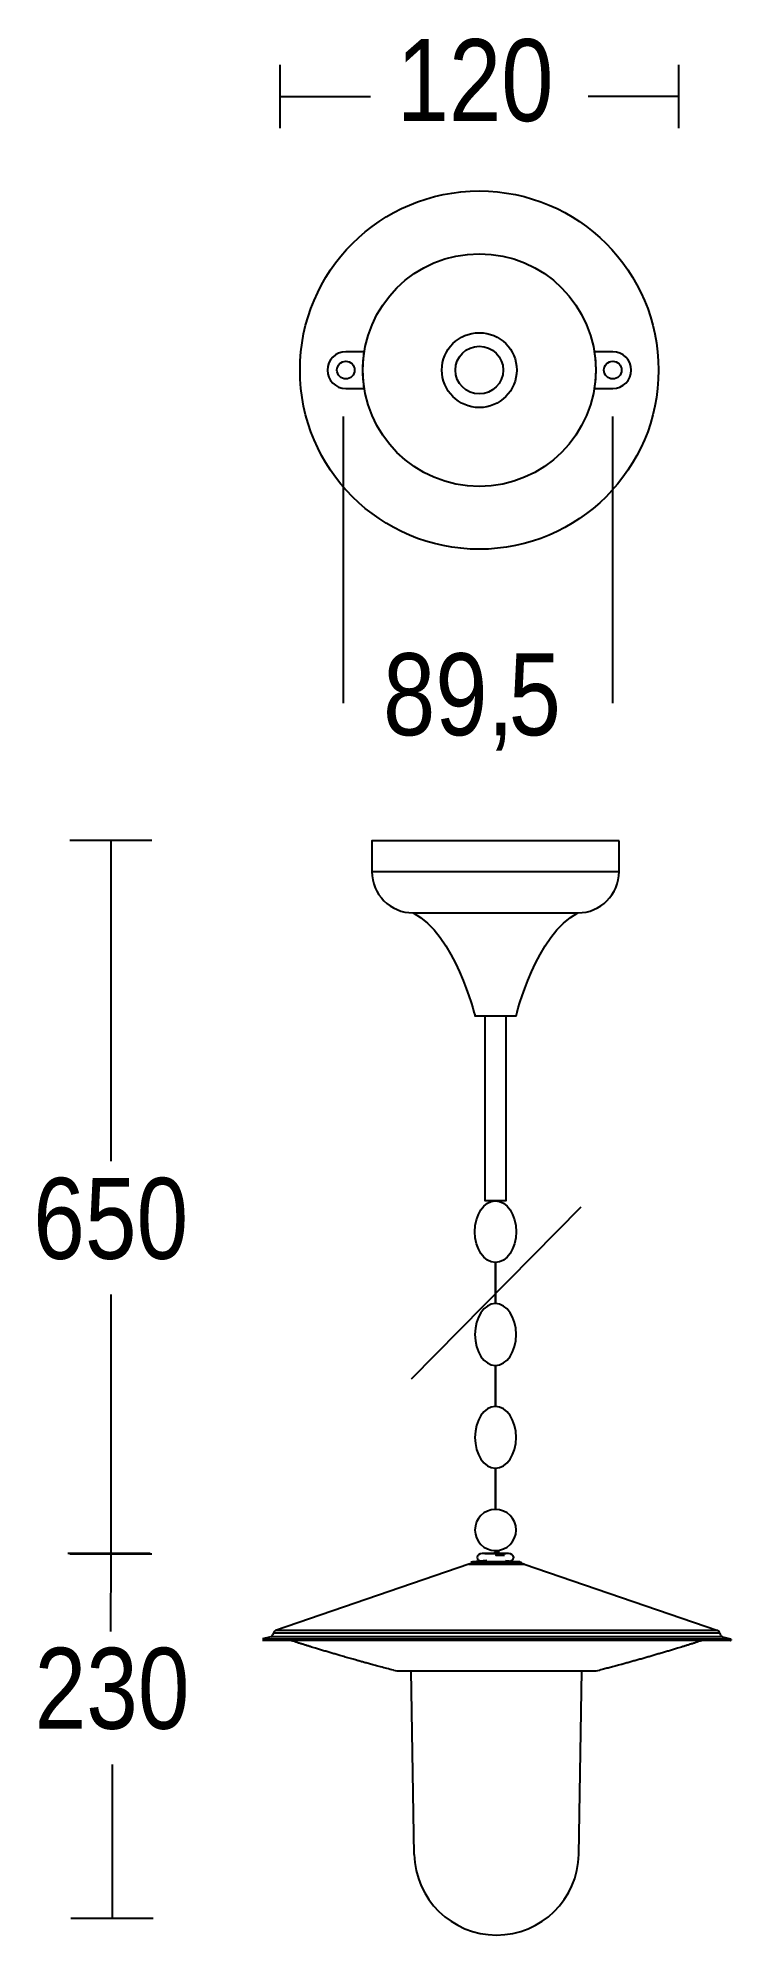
# Model space of a CAD drawing. Extents: x 16 to 101, y 20 to 255.
import ezdxf

# ---------------------------------------------------------------- set-up
doc = ezdxf.new("R2010")
doc.units = 0
doc.layers.add('LIVELLO_1', color=160, linetype='Continuous')
doc.styles.add('STD', font='txt')

# ---------------------------------------------------------------- blocks, each defined once
blk = doc.blocks.new('AI9-BLK1')
at = {"layer": 'LIVELLO_1', "color": 7}
for p, q in [((-15.75, 105.54), (-15.75, 113.39)), ((33.51, 113.39), (33.51, 105.54)), ((-15.75, 109.46), (-4.57, 109.46)), ((33.51, 109.46), (22.33, 109.46)), ((-7.9, 34.41), (-7.9, 69.87)), ((25.36, 69.87), (25.36, 34.41)), ((-41.75, 17.5), (-31.58, 17.5)), ((-36.67, 17.5), (-36.67, -22.24)), ((-4.39, 13.59), (26.15, 13.59)), ((0.5, -49.16), (21.46, -27.89)), ((-36.67, -38.73), (-36.67, -70.83)), ((-41.97, -70.71), (-31.8, -70.71)), ((-41.75, -70.81), (-31.58, -70.81)), ((-36.67, -70.83), (-36.72, -80.39)), ((7.58, -72.08), (-16.33, -80.3)), ((7.58, -72.08), (14.44, -72.08)), ((7.83, -71.78), (13.84, -71.78)), ((14.07, -71.95), (7.89, -71.95)), ((9.82, -71.61), (8.05, -71.78)), ((13.91, -71.78), (8.05, -71.78)), ((8.84, -71.87), (12.13, -71.87)), ((10.77, -70.54), (10.89, -70.54)), ((10.89, -70.54), (11.02, -70.54)), ((10.94, -70.96), (11.16, -70.96)), ((11.02, -70.54), (11.38, -70.54)), ((11.16, -70.96), (11.38, -70.96)), ((11.38, -70.96), (12, -70.96)), ((13.19, -71.87), (12.13, -71.87)), ((12.14, -71.61), (13.91, -71.78)), ((14.44, -72.08), (38.36, -80.3)), ((-16.9, -81.05), (-17.93, -81.33)), ((-17.93, -81.33), (39.95, -81.33)), ((39.94, -81.53), (-17.91, -81.53)), ((38.93, -81.05), (-16.9, -81.05)), ((-16.57, -80.57), (-16.63, -80.78)), ((-16.57, -80.57), (38.6, -80.57)), ((38.36, -80.3), (-16.33, -80.3)), ((38.6, -80.57), (38.66, -80.78)), ((38.93, -81.05), (39.95, -81.33)), ((40, -81.38), (40, -81.47)), ((-0.86, -85.28), (22.89, -85.28)), ((0.85, -107.97), (0.46, -85.28)), ((21.18, -107.97), (21.57, -85.28)), ((-36.51, -96.86), (-36.51, -115.86)), ((-41.6, -115.85), (-31.42, -115.85))]:
    blk.add_line(p, q, dxfattribs=at)
blk.add_lwpolyline([(9.61, -4.23), (12.16, -4.23), (12.16, -27.13), (9.61, -27.13)], close=True, dxfattribs=at)
for points in [[(13.58, -71.89), (10.92, -71.89), (8.27, -71.89)], [(12.18, -70.78), (10.86, -70.78), (9.55, -70.78)]]:
    blk.add_lwpolyline(points, dxfattribs=at)
for centre, radius in [((8.88, 75.63), 22.16), ((8.88, 75.63), 14.39), ((8.88, 75.63), 4.63), ((8.88, 75.63), 2.95), ((-7.62, 75.63), 1.09), ((25.38, 75.63), 1.09)]:
    blk.add_circle(centre, radius, dxfattribs=at)
for centre, major_axis, ratio in [((10.88, -30.95), (0, 3.82), 0.66766), ((8.84, -71.87), (-0.0035, -0.0103), 0.891091)]:
    blk.add_ellipse(centre, major_axis=major_axis, ratio=ratio, dxfattribs=at)
for points, knots in [([(-9.89, 75.63), (-9.89, 76.89), (-8.88, 77.9), (-7.62, 77.9), (-7.62, 77.9), (-5.33, 77.9), (-5.33, 77.9), (-5.45, 77.16), (-5.51, 76.4), (-5.51, 75.63), (-5.51, 74.86), (-5.45, 74.1), (-5.33, 73.36), (-5.33, 73.36), (-7.62, 73.36), (-7.62, 73.36), (-8.88, 73.36), (-9.89, 74.38), (-9.89, 75.63)], [0, 0, 0, 0, 1, 1, 1, 2, 2, 2, 3, 3, 3, 4, 4, 4, 5, 5, 5, 6, 6, 6, 6]), ([(27.65, 75.63), (27.65, 74.38), (26.64, 73.36), (25.38, 73.36), (25.38, 73.36), (23.09, 73.36), (23.09, 73.36), (23.21, 74.1), (23.27, 74.86), (23.27, 75.63), (23.27, 76.4), (23.21, 77.16), (23.09, 77.9), (23.09, 77.9), (25.38, 77.9), (25.38, 77.9), (26.64, 77.9), (27.65, 76.89), (27.65, 75.63)], [0, 0, 0, 0, 1, 1, 1, 2, 2, 2, 3, 3, 3, 4, 4, 4, 5, 5, 5, 6, 6, 6, 6]), ([(26.15, 17.4), (26.15, 17.4), (26.15, 13.59), (26.15, 13.59), (26.15, 10.77), (23.87, 8.49), (21.06, 8.49), (21.06, 8.49), (0.7, 8.49), (0.7, 8.49), (-2.11, 8.49), (-4.39, 10.77), (-4.39, 13.59), (-4.39, 13.59), (-4.39, 17.4), (-4.39, 17.4), (-4.39, 17.4), (26.15, 17.4), (26.15, 17.4)], [0, 0, 0, 0, 1, 1, 1, 2, 2, 2, 3, 3, 3, 4, 4, 4, 5, 5, 5, 6, 6, 6, 6]), ([(0.7, 8.49), (5.79, 5.95), (8.34, -4.23), (8.34, -4.23), (8.34, -4.23), (13.43, -4.23), (13.43, -4.23), (13.43, -4.23), (15.97, 5.95), (21.06, 8.49)], [0, 0, 0, 0, 1, 1, 1, 2, 2, 2, 3, 3, 3, 3]), ([(10.88, -34.76), (10.88, -34.76), (10.88, -39.85), (10.88, -39.85), (12.29, -39.85), (13.43, -41.57), (13.43, -43.67), (13.43, -45.78), (12.29, -47.49), (10.88, -47.49), (9.47, -47.49), (8.34, -45.78), (8.34, -43.67), (8.34, -41.57), (9.47, -39.85), (10.88, -39.85), (10.88, -39.85), (10.88, -34.76), (10.88, -34.76)], [0, 0, 0, 0, 1, 1, 1, 2, 2, 2, 3, 3, 3, 4, 4, 4, 5, 5, 5, 6, 6, 6, 6]), ([(10.88, -47.49), (10.88, -47.49), (10.88, -52.58), (10.88, -52.58), (12.29, -52.58), (13.43, -54.29), (13.43, -56.4), (13.43, -58.5), (12.29, -60.21), (10.88, -60.21), (9.47, -60.21), (8.34, -58.5), (8.34, -56.4), (8.34, -54.29), (9.47, -52.58), (10.88, -52.58), (10.88, -52.58), (10.88, -47.49), (10.88, -47.49)], [0, 0, 0, 0, 1, 1, 1, 2, 2, 2, 3, 3, 3, 4, 4, 4, 5, 5, 5, 6, 6, 6, 6]), ([(10.88, -60.21), (10.88, -60.21), (10.88, -65.3), (10.88, -65.3), (12.29, -65.3), (13.43, -66.44), (13.43, -67.85), (13.43, -69.25), (12.29, -70.39), (10.88, -70.39), (9.47, -70.39), (8.34, -69.25), (8.34, -67.85), (8.34, -66.44), (9.47, -65.3), (10.88, -65.3), (10.88, -65.3), (10.88, -60.21), (10.88, -60.21)], [0, 0, 0, 0, 1, 1, 1, 2, 2, 2, 3, 3, 3, 4, 4, 4, 5, 5, 5, 6, 6, 6, 6]), ([(10.86, -71.73), (10.86, -71.73), (9.25, -71.73), (9.25, -71.73), (8.89, -71.73), (8.6, -71.51), (8.6, -71.25), (8.6, -70.98), (8.89, -70.77), (9.25, -70.77), (9.25, -70.77), (10.86, -70.77), (10.86, -70.77), (10.86, -70.77), (12.47, -70.77), (12.47, -70.77), (12.84, -70.77), (13.13, -70.98), (13.13, -71.25), (13.13, -71.51), (12.84, -71.73), (12.47, -71.73), (12.47, -71.73), (10.86, -71.73), (10.86, -71.73)], [0, 0, 0, 0, 1, 1, 1, 2, 2, 2, 3, 3, 3, 4, 4, 4, 5, 5, 5, 6, 6, 6, 7, 7, 7, 8, 8, 8, 8]), ([(10.77, -70.54), (10.77, -70.54), (10.77, -70.54), (10.77, -70.54), (10.77, -70.54), (10.77, -70.55), (10.77, -70.55), (10.77, -70.55), (10.77, -70.55), (10.77, -70.54)], [0, 0, 0, 0, 1, 1, 1, 2, 2, 2, 3, 3, 3, 3]), ([(10.9, -70.54), (10.9, -70.54), (10.89, -70.54), (10.89, -70.54), (10.89, -70.54), (10.89, -70.55), (10.89, -70.55), (10.89, -70.55), (10.9, -70.55), (10.9, -70.54)], [0, 0, 0, 0, 1, 1, 1, 2, 2, 2, 3, 3, 3, 3]), ([(10.95, -70.96), (10.95, -70.96), (10.94, -70.96), (10.94, -70.96), (10.94, -70.96), (10.94, -70.96), (10.94, -70.96), (10.95, -70.96), (10.95, -70.96), (10.95, -70.96)], [0, 0, 0, 0, 1, 1, 1, 2, 2, 2, 3, 3, 3, 3]), ([(11.16, -70.96), (11.16, -70.96), (11.16, -70.96), (11.16, -70.96), (11.16, -70.96), (11.16, -70.96), (11.16, -70.96), (11.16, -70.96), (11.16, -70.96), (11.16, -70.96)], [0, 0, 0, 0, 1, 1, 1, 2, 2, 2, 3, 3, 3, 3]), ([(-0.1, -74.73), (-0.1, -74.73), (-0.1, -74.73), (-0.11, -74.73), (-0.11, -74.73), (-0.11, -74.73), (-0.11, -74.73), (-0.11, -74.72), (-0.11, -74.71), (-0.11, -74.71), (-0.1, -74.71), (-0.1, -74.72), (-0.1, -74.73)], [0, 0, 0, 0, 1, 1, 1, 2, 2, 2, 3, 3, 3, 4, 4, 4, 4]), ([(-1.74, -85.18), (-2, -85.12), (-2.27, -85.05), (-2.53, -84.99), (-2.8, -84.92), (-3.06, -84.85), (-3.33, -84.78), (-3.44, -84.75), (-3.54, -84.72), (-3.65, -84.7), (-3.76, -84.67), (-3.86, -84.64), (-3.96, -84.61), (-4.06, -84.59), (-4.16, -84.56), (-4.26, -84.53), (-4.35, -84.5), (-4.45, -84.48), (-4.55, -84.45), (-4.64, -84.42), (-4.73, -84.4), (-4.83, -84.37), (-4.92, -84.35), (-5.01, -84.32), (-5.11, -84.3), (-5.26, -84.25), (-5.41, -84.21), (-5.55, -84.17), (-5.7, -84.13), (-5.85, -84.09), (-5.99, -84.05), (-6.14, -84.01), (-6.28, -83.97), (-6.42, -83.93), (-6.53, -83.9), (-6.63, -83.87), (-6.73, -83.84), (-6.84, -83.81), (-6.94, -83.78), (-7.05, -83.75), (-7.15, -83.72), (-7.26, -83.69), (-7.36, -83.66), (-7.47, -83.63), (-7.58, -83.6), (-7.68, -83.56), (-7.8, -83.53), (-7.9, -83.5), (-8.02, -83.47), (-8.13, -83.44), (-8.24, -83.4), (-8.35, -83.37), (-8.52, -83.32), (-8.68, -83.27), (-8.85, -83.22), (-9.02, -83.18), (-9.18, -83.12), (-9.36, -83.08), (-9.52, -83.03), (-9.69, -82.98), (-9.86, -82.93), (-10.02, -82.88), (-10.19, -82.83), (-10.36, -82.78), (-10.52, -82.73), (-10.69, -82.68), (-10.86, -82.62), (-11.02, -82.58), (-11.19, -82.53), (-11.36, -82.48), (-11.47, -82.44), (-11.58, -82.41), (-11.69, -82.37), (-11.8, -82.34), (-11.92, -82.31), (-12.03, -82.27), (-12.15, -82.23), (-12.26, -82.2), (-12.38, -82.16), (-12.5, -82.13), (-12.62, -82.09), (-12.74, -82.05), (-12.86, -82.01), (-12.98, -81.97), (-13.1, -81.94), (-13.22, -81.9), (-13.34, -81.86), (-13.45, -81.83), (-13.57, -81.79), (-13.69, -81.75), (-13.8, -81.72), (-13.91, -81.68), (-14.02, -81.64), (-14.14, -81.61), (-14.15, -81.6), (-14.17, -81.6), (-14.19, -81.59), (-14.21, -81.58), (-14.23, -81.58), (-14.24, -81.57), (-14.26, -81.57), (-14.28, -81.56), (-14.29, -81.56), (-14.31, -81.55), (-14.32, -81.55), (-14.33, -81.54), (-14.34, -81.54), (-14.35, -81.54), (-14.36, -81.53), (-14.36, -81.53), (-14.37, -81.53), (-14.37, -81.53)], [0, 0, 0, 0, 1, 1, 1, 2, 2, 2, 3, 3, 3, 4, 4, 4, 5, 5, 5, 6, 6, 6, 7, 7, 7, 8, 8, 8, 9, 9, 9, 10, 10, 10, 11, 11, 11, 12, 12, 12, 13, 13, 13, 14, 14, 14, 15, 15, 15, 16, 16, 16, 17, 17, 17, 18, 18, 18, 19, 19, 19, 20, 20, 20, 21, 21, 21, 22, 22, 22, 23, 23, 23, 24, 24, 24, 25, 25, 25, 26, 26, 26, 27, 27, 27, 28, 28, 28, 29, 29, 29, 30, 30, 30, 31, 31, 31, 32, 32, 32, 33, 33, 33, 34, 34, 34, 35, 35, 35, 36, 36, 36, 37, 37, 37, 37]), ([(36.4, -81.53), (36.4, -81.53), (36.39, -81.53), (36.39, -81.53), (36.38, -81.54), (36.37, -81.54), (36.36, -81.54), (36.35, -81.55), (36.34, -81.55), (36.32, -81.56), (36.31, -81.56), (36.29, -81.57), (36.27, -81.57), (36.26, -81.58), (36.24, -81.58), (36.22, -81.59), (36.2, -81.6), (36.19, -81.6), (36.16, -81.61), (36.05, -81.64), (35.94, -81.68), (35.83, -81.72), (35.72, -81.75), (35.6, -81.79), (35.48, -81.83), (35.37, -81.86), (35.25, -81.9), (35.13, -81.94), (35.01, -81.97), (34.89, -82.01), (34.77, -82.05), (34.65, -82.09), (34.53, -82.13), (34.41, -82.16), (34.29, -82.2), (34.18, -82.23), (34.06, -82.27), (33.95, -82.31), (33.83, -82.34), (33.72, -82.37), (33.61, -82.41), (33.5, -82.44), (33.39, -82.48), (33.22, -82.53), (33.05, -82.58), (32.88, -82.62), (32.72, -82.68), (32.55, -82.73), (32.39, -82.78), (32.22, -82.83), (32.05, -82.88), (31.88, -82.93), (31.72, -82.98), (31.55, -83.03), (31.38, -83.08), (31.22, -83.12), (31.05, -83.18), (30.88, -83.22), (30.71, -83.27), (30.55, -83.32), (30.38, -83.37), (30.21, -83.42), (30.04, -83.47), (29.88, -83.52), (29.71, -83.57), (29.54, -83.61), (29.37, -83.66), (29.2, -83.71), (29.04, -83.76), (28.87, -83.81), (28.7, -83.86), (28.53, -83.9), (28.37, -83.95), (28.2, -84), (28.03, -84.04), (27.87, -84.09), (27.7, -84.14), (27.53, -84.19), (27.37, -84.23), (27.21, -84.28), (27.04, -84.32), (26.88, -84.37), (26.72, -84.41), (26.56, -84.46), (26.4, -84.5), (26.2, -84.55), (26, -84.61), (25.81, -84.66), (25.61, -84.72), (25.41, -84.76), (25.21, -84.82), (25.12, -84.84), (25.03, -84.87), (24.94, -84.89), (24.84, -84.91), (24.75, -84.94), (24.66, -84.96), (24.56, -84.99), (24.47, -85.01), (24.37, -85.04), (24.27, -85.06), (24.17, -85.09), (24.07, -85.11), (23.97, -85.14), (23.87, -85.16), (23.76, -85.18)], [0, 0, 0, 0, 1, 1, 1, 2, 2, 2, 3, 3, 3, 4, 4, 4, 5, 5, 5, 6, 6, 6, 7, 7, 7, 8, 8, 8, 9, 9, 9, 10, 10, 10, 11, 11, 11, 12, 12, 12, 13, 13, 13, 14, 14, 14, 15, 15, 15, 16, 16, 16, 17, 17, 17, 18, 18, 18, 19, 19, 19, 20, 20, 20, 21, 21, 21, 22, 22, 22, 23, 23, 23, 24, 24, 24, 25, 25, 25, 26, 26, 26, 27, 27, 27, 28, 28, 28, 29, 29, 29, 30, 30, 30, 31, 31, 31, 32, 32, 32, 33, 33, 33, 34, 34, 34, 35, 35, 35, 35])]:
    blk.add_open_spline(points, degree=3, knots=knots, dxfattribs=at)
for points in [[(8.84, -71.87), (8.41, -71.87), (7.99, -71.94), (7.58, -72.08)], [(7.89, -71.95), (7.9, -71.86), (7.97, -71.79), (8.05, -71.78)], [(14.44, -72.08), (14.04, -71.94), (13.62, -71.87), (13.19, -71.87)], [(13.91, -71.78), (14, -71.79), (14.06, -71.86), (14.07, -71.95)], [(-16.9, -81.05), (-16.77, -81.02), (-16.67, -80.91), (-16.63, -80.78)], [(-16.33, -80.3), (-16.45, -80.35), (-16.54, -80.44), (-16.57, -80.57)], [(38.6, -80.57), (38.57, -80.44), (38.48, -80.35), (38.36, -80.3)], [(38.66, -80.78), (38.69, -80.91), (38.8, -81.02), (38.93, -81.05)], [(39.94, -81.53), (39.97, -81.53), (40, -81.51), (40, -81.47)], [(40, -81.38), (40, -81.36), (39.98, -81.33), (39.95, -81.33)], [(-1.74, -85.18), (-1.45, -85.25), (-1.16, -85.28), (-0.86, -85.28)], [(22.89, -85.28), (23.18, -85.28), (23.48, -85.25), (23.76, -85.18)], [(0.85, -107.97), (0.95, -113.51), (5.47, -117.95), (11.02, -117.95)], [(11.02, -117.95), (16.56, -117.95), (21.08, -113.51), (21.18, -107.97)]]:
    blk.add_open_spline(points, degree=3, dxfattribs=at)
at = {"layer": 'LIVELLO_1', "color": 7, "attachment_point": 1, "style": 'STD'}
for s, insert, char_height in [('\\fArial Narrow|b0|i0;\\H10.1407;\\C7;120', (-1.33, 116.57), 10.1408), ('\\fArial Narrow|b0|i0;\\H10.1407;\\C7;89,', (-3.02, 40.6), 10.1408), ('\\fArial Narrow|b0|i0;\\H10.1407;\\C7;5', (12.51, 40.6), 10.1408), ('\\fArial Narrow|b0|i0;\\H10.0191;\\C7;650', (-46.25, -24.29), 10.0191), ('\\fArial Narrow|b0|i0;\\H10.0191;\\C7;230', (-46.09, -82.42), 10.0191)]:
    blk.add_mtext(s, dxfattribs=dict(at, insert=insert, char_height=char_height))

msp = doc.modelspace()

# ---------------------------------------------------------------- block references
at = {"layer": 'LIVELLO_1', "color": 7}
msp.add_blockref('AI9-BLK1', (61.171977, 137.874788), dxfattribs=at)

doc.saveas('drawing.dxf')
